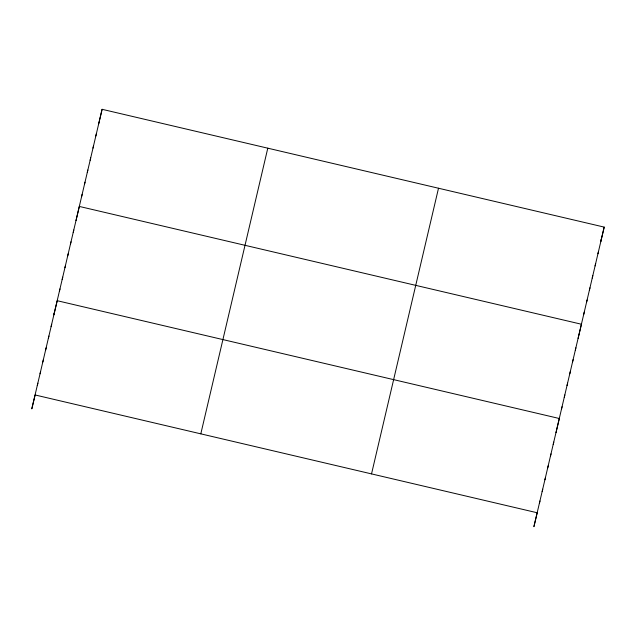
<?xml version="1.0" encoding="UTF-8"?>
<svg xmlns="http://www.w3.org/2000/svg" width="636" height="636" viewBox="0 0 636 636"><rect width="100%" height="100%" fill="white"/><g stroke="black" fill="none" stroke-linecap="round" stroke-linejoin="round"><path stroke-width="0.95" d="M102.102 109.312L31.8 408.892L35.115 394.972L537.213 512.767L533.898 526.688L604.2 227.108L102.102 109.312L98.683 123.837M200.809 433.847L267.788 148.188M371.527 473.9L438.506 188.24M90.145 160.256L90.71 157.879M92.991 148.116L93.556 145.731M95.837 135.977L96.402 133.592M81.607 196.683L82.171 194.298M84.453 184.543L85.017 182.158M87.299 172.396L87.863 170.019M73.227 232.386L73.8 230.001M75.994 220.605L79.325 206.438L581.423 324.233L578.092 338.4M64.944 267.74L65.508 265.355M67.702 255.958L68.275 253.573M70.469 244.168L71.033 241.791M53.901 314.621L57.216 300.709L559.322 418.504L555.991 432.671M59.418 291.304L59.983 288.919M62.177 279.522L62.749 277.137M48.36 338.439L48.932 336.054M51.126 326.658L51.691 324.273M53.885 314.876L54.458 312.491M40.076 373.793L40.64 371.408M42.835 362.003L43.407 359.626M45.601 350.221L46.166 347.836M37.309 385.575L37.882 383.19M600.885 241.028L604.2 227.108M595.089 265.92L595.662 263.535M597.935 253.772L598.508 251.395M600.782 241.632L601.354 239.255M586.551 302.339L587.115 299.954M589.397 290.199L589.97 287.814M592.243 278.059L592.816 275.674M583.705 314.478L584.269 312.093M569.808 373.753L570.373 371.368M572.567 361.971L573.139 359.586M575.334 350.19L575.898 347.805M561.516 409.107L562.081 406.722M564.283 397.317L564.848 394.94M567.042 385.535L567.614 383.15M553.225 444.453L553.797 442.068M544.941 479.806L545.505 477.421M547.699 468.024L548.272 465.639M550.466 456.235L551.03 453.858M539.415 503.37L539.98 500.985M542.174 491.588L542.747 489.203"/></g></svg>
